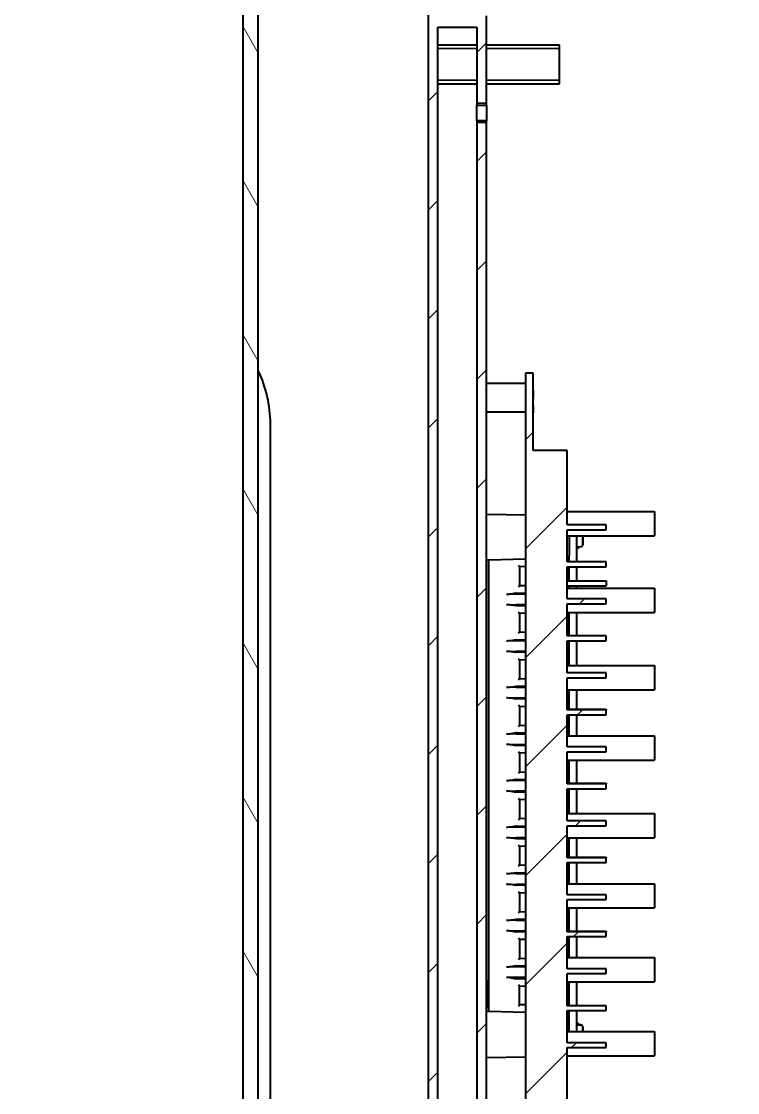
# Model space of a CAD drawing. Header units: millimetres. Extents: x 0 to 4205, y 0 to 2970.
# Drawn here: x 2683.8 to 2831.2, y 1148.9 to 1369.6 of the extents above; entities that cross this region are included whole.
import ezdxf

# ---------------------------------------------------------------- set-up
doc = ezdxf.new("R2010")
doc.units = ezdxf.units.MM
doc.header["$LTSCALE"] = 5
for name, color, linetype, lineweight in [('가시적인 것(ISO)', 3, 'Continuous', 40), ('가시적인 좁은 것(ISO)', 3, 'Continuous', 35), ('해치(ISO)', 7, 'Continuous', 18)]:
    doc.layers.add(name, color=color, linetype=linetype, lineweight=lineweight)
pattern_1 = [(45, (0, 0), (-11.22532, 11.22532), [])]

msp = doc.modelspace()

# ---------------------------------------------------------------- hatches: boundary and pattern name
at = {"layer": '해치(ISO)'}
h = msp.add_hatch(dxfattribs=at)
h.set_pattern_fill('ANSI31', color=256, scale=127, style=0)
h.set_pattern_definition(pattern_1)
h.paths.add_polyline_path([(2837.566, 1435.762), (2835.066, 1435.762), (2831.816, 1435.762), (2831.816, 1434.762), (2831.024, 1434.762), (2831.024, 1429.762), (2834.066, 1429.762), (2834.066, 1433.762), (2835.566, 1433.762), (2835.566, 1398.762), (2915.566, 1398.762), (2915.566, 1373.762), (2933.566, 1373.762), (2933.566, 1385.762), (2931.566, 1385.762), (2931.566, 1375.762), (2917.566, 1375.762), (2917.566, 1400.762), (2837.566, 1400.762)])
h.paths.add_polyline_path([(2773.316, 1435.762), (2770.066, 1435.762), (2767.566, 1435.762), (2767.566, 1015.762), (2917.566, 1015.762), (2917.566, 1040.762), (2931.566, 1040.762), (2931.566, 1030.762), (2933.566, 1030.762), (2933.566, 1042.762), (2915.566, 1042.762), (2915.566, 1017.762), (2769.566, 1017.762), (2769.566, 1045.762), (2779.566, 1045.762), (2779.566, 1349.141), (2777.566, 1349.141), (2777.566, 1048.062), (2769.566, 1048.062), (2769.566, 1368.462), (2777.566, 1368.462), (2777.566, 1352.383), (2779.566, 1352.383), (2779.566, 1370.762), (2769.566, 1370.762), (2769.566, 1433.762), (2771.066, 1433.762), (2771.066, 1429.762), (2774.107, 1429.762), (2774.107, 1434.762), (2773.316, 1434.762)])
h.paths.add_polyline_path([(2782.566, 1435.762), (2779.816, 1435.762), (2779.816, 1434.762), (2779.024, 1434.762), (2779.024, 1429.762), (2782.066, 1429.762), (2782.066, 1433.762), (2782.566, 1433.762)])
h.paths.add_polyline_path([(2825.316, 1435.762), (2822.566, 1435.762), (2822.566, 1433.762), (2823.066, 1433.762), (2823.066, 1429.762), (2826.107, 1429.762), (2826.107, 1434.762), (2825.316, 1434.762)])
h.paths.add_polyline_path([(2926.566, 1015.762), (2926.566, 1017.762), (2918.566, 1017.762), (2918.566, 1015.762)])
h.paths.add_polyline_path([(2962.566, 1187.762), (2942.566, 1187.762), (2942.566, 1198.262), (2940.566, 1198.262), (2940.566, 1188.262), (2940.566, 1017.762), (2934.566, 1017.762), (2934.566, 1015.762), (2942.566, 1015.762), (2942.566, 1028.762), (2942.566, 1148.762), (2942.566, 1185.762), (2960.566, 1185.762), (2960.566, 1175.762), (2962.566, 1175.762)])
h.paths.add_polyline_path([(2918.566, 1398.762), (2940.566, 1398.762), (2940.566, 1338.262), (2940.566, 1328.262), (2942.566, 1328.262), (2942.566, 1338.762), (2962.566, 1338.762), (2962.566, 1350.762), (2960.566, 1350.762), (2960.566, 1340.762), (2942.566, 1340.762), (2942.566, 1400.762), (2918.566, 1400.762)])
h.paths.add_polyline_path([(2943.566, 1158.262), (2971.566, 1158.262), (2971.566, 1214.262), (2969.566, 1214.262), (2969.566, 1213.762), (2969.566, 1200.262), (2969.566, 1160.262), (2943.566, 1160.262)])
h.paths.add_polyline_path([(2971.566, 1368.262), (2943.566, 1368.262), (2943.566, 1366.262), (2969.566, 1366.262), (2969.566, 1326.262), (2969.566, 1312.762), (2969.566, 1312.262), (2971.566, 1312.262)])
h = msp.add_hatch(dxfattribs=at)
h.set_pattern_fill('ANSI31', color=256, scale=127, angle=75.00018, style=0)
h.set_pattern_definition([(120.0002, (0, 0), (-13.74813, -7.93754), [])])
h.paths.add_polyline_path([(2512.566, 632.762), (2474.566, 632.762), (2474.566, 627.164), (2474.566, 627.047), (2474.566, 626.001), (2474.566, 625.595), (2486.806, 625.213), (2486.806, 625.078), (2489.566, 625.078), (2515.766, 625.078), (2515.766, 1433.762), (2514.566, 1433.762), (2502.066, 1433.762), (2502.066, 1427.762), (2512.566, 1427.762)])
h.paths.add_polyline_path([(2754.066, 1421.262), (2754.066, 1427.762), (2762.566, 1427.762), (2762.566, 1433.762), (2752.066, 1433.762), (2752.066, 1427.762), (2750.889, 1427.762), (2750.889, 1421.262)])
h.paths.add_polyline_path([(2512.566, 578.262), (2482.566, 578.262), (2482.566, 573.762), (2762.566, 573.762), (2762.566, 578.262), (2732.566, 578.262), (2732.566, 1427.762), (2741.066, 1427.762), (2741.066, 1421.262), (2744.242, 1421.262), (2744.242, 1427.762), (2743.066, 1427.762), (2743.066, 1433.762), (2730.566, 1433.762), (2729.366, 1433.762), (2729.366, 578.262), (2515.766, 578.262), (2515.766, 602.447), (2489.566, 602.447), (2486.806, 602.447), (2486.806, 602.312), (2474.566, 601.929), (2474.566, 601.523), (2474.566, 600.477), (2474.566, 600.36), (2474.566, 594.762), (2512.566, 594.762)])
h.paths.add_polyline_path([(2482.566, 1433.762), (2482.566, 1427.762), (2493.066, 1427.762), (2493.066, 1433.762)])
h = msp.add_hatch(dxfattribs=at)
h.set_pattern_fill('ANSI31', color=256, scale=127, style=0)
h.set_pattern_definition(pattern_1)
h.paths.add_polyline_path([(2796.166, 1249.622), (2804.166, 1249.622), (2804.166, 1250.622), (2796.166, 1250.622), (2796.166, 1257.242), (2804.166, 1257.242), (2804.166, 1258.242), (2796.166, 1258.242), (2796.166, 1264.862), (2804.166, 1264.862), (2804.166, 1265.862), (2796.166, 1265.862), (2796.166, 1281.211), (2789.166, 1281.211), (2789.166, 1297.112), (2787.566, 1297.112), (2787.566, 1127.112), (2789.166, 1127.112), (2789.166, 1143.013), (2796.166, 1143.013), (2796.166, 1158.182), (2804.166, 1158.182), (2804.166, 1159.182), (2796.166, 1159.182), (2796.166, 1165.802), (2804.166, 1165.802), (2804.166, 1166.802), (2796.166, 1166.802), (2796.166, 1173.422), (2804.166, 1173.422), (2804.166, 1174.422), (2796.166, 1174.422), (2796.166, 1181.042), (2804.166, 1181.042), (2804.166, 1182.042), (2796.166, 1182.042), (2796.166, 1188.662), (2804.166, 1188.662), (2804.166, 1189.662), (2796.166, 1189.662), (2796.166, 1196.282), (2804.166, 1196.282), (2804.166, 1197.282), (2796.166, 1197.282), (2796.166, 1203.902), (2804.166, 1203.902), (2804.166, 1204.902), (2796.166, 1204.902), (2796.166, 1211.522), (2804.166, 1211.522), (2804.166, 1212.522), (2796.166, 1212.522), (2796.166, 1219.142), (2804.166, 1219.142), (2804.166, 1220.142), (2796.166, 1220.142), (2796.166, 1226.762), (2804.166, 1226.762), (2804.166, 1227.762), (2796.166, 1227.762), (2796.166, 1234.382), (2804.166, 1234.382), (2804.166, 1235.382), (2796.166, 1235.382), (2796.166, 1242.002), (2804.166, 1242.002), (2804.166, 1243.002), (2796.166, 1243.002)])

# ---------------------------------------------------------------- linework, layer by layer
at = {"layer": '가시적인 것(ISO)'}
for p, q in [((2767.566, 1435.762), (2767.566, 1015.762)), ((2729.366, 1433.762), (2729.366, 578.262)), ((2732.566, 578.262), (2732.566, 1427.762)), ((2779.566, 1352.383), (2779.566, 1370.762)), ((2769.566, 1048.062), (2769.566, 1368.462)), ((2769.566, 1368.462), (2777.566, 1368.462)), ((2777.566, 1368.462), (2777.566, 1352.383)), ((2769.566, 1364.762), (2777.566, 1364.762)), ((2779.566, 1364.762), (2794.566, 1364.762)), ((2794.566, 1356.762), (2794.566, 1364.762)), ((2769.566, 1356.762), (2777.566, 1356.762)), ((2779.566, 1356.762), (2794.566, 1356.762)), ((2777.566, 1352.383), (2779.566, 1352.383)), ((2777.566, 1349.141), (2777.566, 1352.383)), ((2779.566, 1352.383), (2779.566, 1349.141)), ((2779.566, 1349.141), (2777.566, 1349.141)), ((2777.566, 1349.141), (2777.566, 1048.062)), ((2779.566, 1045.762), (2779.566, 1349.141)), ((2789.166, 1297.112), (2787.566, 1297.112)), ((2787.566, 1297.112), (2787.566, 1127.112)), ((2789.166, 1281.211), (2789.166, 1297.112)), ((2779.566, 1295.062), (2787.566, 1295.062)), ((2789.166, 1293.661), (2789.176, 1293.661)), ((2789.166, 1293.636), (2789.176, 1293.636)), ((2789.176, 1293.636), (2789.176, 1292.207)), ((2789.166, 1292.207), (2789.176, 1292.207)), ((2789.166, 1292.183), (2789.176, 1292.183)), ((2789.166, 1291.937), (2789.176, 1291.937)), ((2789.166, 1291.811), (2789.176, 1291.811)), ((2789.176, 1291.937), (2789.176, 1291.811)), ((2779.566, 1289.162), (2787.566, 1289.162)), ((2789.166, 1290.391), (2789.176, 1290.391)), ((2789.166, 1289.979), (2789.176, 1289.979)), ((2789.166, 1289.96), (2789.176, 1289.96)), ((2789.166, 1288.957), (2789.176, 1288.957)), ((2789.166, 1288.933), (2789.176, 1288.933)), ((2789.176, 1289.979), (2789.176, 1289.96)), ((2735.066, 1018.762), (2735.066, 1286.728)), ((2796.166, 1281.211), (2789.166, 1281.211)), ((2796.166, 1265.862), (2796.166, 1281.211)), ((2779.566, 1268.119), (2787.566, 1267.98)), ((2796.166, 1268.649), (2814.166, 1268.649)), ((2814.166, 1268.649), (2814.166, 1263.654)), ((2804.166, 1265.862), (2796.166, 1265.862)), ((2796.166, 1258.242), (2796.166, 1264.862)), ((2796.166, 1264.862), (2804.166, 1264.862)), ((2804.166, 1264.862), (2804.166, 1265.862)), ((2796.166, 1263.654), (2814.166, 1263.654)), ((2796.566, 1263.654), (2796.566, 1259.542)), ((2798.166, 1258.242), (2798.166, 1263.654)), ((2799.366, 1261.795), (2799.366, 1263.654)), ((2799.37, 1263.654), (2799.37, 1261.795)), ((2798.166, 1261.353), (2798.987, 1261.396)), ((2798.166, 1261.353), (2798.991, 1261.396)), ((2798.406, 1261.001), (2798.166, 1261.001)), ((2798.406, 1260.999), (2798.166, 1260.999)), ((2798.406, 1261.365), (2798.406, 1261.001)), ((2798.406, 1261.001), (2798.406, 1260.999)), ((2780.066, 1258.623), (2779.566, 1258.667)), ((2787.566, 1258.819), (2780.066, 1258.623)), ((2780.066, 1258.623), (2780.066, 1258.623)), ((2780.066, 1165.616), (2780.066, 1258.623)), ((2804.166, 1258.242), (2796.166, 1258.242)), ((2796.566, 1258.242), (2796.566, 1259.542)), ((2804.166, 1257.242), (2804.166, 1258.242)), ((2787.566, 1257.282), (2786.366, 1257.219)), ((2786.366, 1257.225), (2786.366, 1253.414)), ((2796.166, 1250.622), (2796.166, 1257.242)), ((2796.166, 1257.242), (2804.166, 1257.242)), ((2796.566, 1254.332), (2796.566, 1257.242)), ((2798.166, 1254.332), (2798.166, 1257.242)), ((2796.166, 1254.332), (2804.166, 1254.332)), ((2804.166, 1254.332), (2804.166, 1253.332)), ((2787.566, 1251.519), (2783.655, 1251.622)), ((2784.607, 1251.689), (2785.674, 1251.869)), ((2785.674, 1251.869), (2787.566, 1251.819)), ((2786.366, 1253.419), (2787.566, 1253.357)), ((2796.166, 1253.332), (2804.166, 1253.332)), ((2796.166, 1252.809), (2814.166, 1252.809)), ((2796.566, 1252.809), (2796.566, 1253.332)), ((2798.166, 1252.809), (2798.166, 1253.332)), ((2814.166, 1252.809), (2814.166, 1247.814)), ((2783.655, 1249.417), (2787.566, 1249.52)), ((2785.674, 1249.17), (2784.607, 1249.35)), ((2787.566, 1249.219), (2785.674, 1249.17)), ((2804.166, 1250.622), (2796.166, 1250.622)), ((2796.166, 1249.622), (2804.166, 1249.622)), ((2796.166, 1243.002), (2796.166, 1249.622)), ((2804.166, 1249.622), (2804.166, 1250.622)), ((2787.566, 1247.682), (2786.366, 1247.619)), ((2786.366, 1247.625), (2786.366, 1243.814)), ((2796.166, 1247.814), (2814.166, 1247.814)), ((2796.566, 1243.002), (2796.566, 1247.814)), ((2798.166, 1243.002), (2798.166, 1247.814)), ((2786.366, 1243.819), (2787.566, 1243.757)), ((2804.166, 1243.002), (2796.166, 1243.002)), ((2804.166, 1242.002), (2804.166, 1243.002)), ((2787.566, 1241.919), (2783.655, 1242.022)), ((2784.607, 1242.089), (2785.674, 1242.269)), ((2785.674, 1242.269), (2787.566, 1242.219)), ((2796.166, 1235.382), (2796.166, 1242.002)), ((2796.166, 1242.002), (2804.166, 1242.002)), ((2796.566, 1236.899), (2796.566, 1242.002)), ((2798.166, 1236.899), (2798.166, 1242.002)), ((2783.655, 1239.817), (2787.566, 1239.92)), ((2785.674, 1239.57), (2784.607, 1239.75)), ((2787.566, 1239.619), (2785.674, 1239.57)), ((2787.566, 1238.082), (2786.366, 1238.019)), ((2786.366, 1238.025), (2786.366, 1234.214)), ((2796.166, 1236.899), (2814.166, 1236.899)), ((2814.166, 1236.899), (2814.166, 1231.904)), ((2786.366, 1234.219), (2787.566, 1234.157)), ((2804.166, 1235.382), (2796.166, 1235.382)), ((2796.166, 1227.762), (2796.166, 1234.382)), ((2796.166, 1234.382), (2804.166, 1234.382)), ((2804.166, 1234.382), (2804.166, 1235.382)), ((2787.566, 1232.319), (2783.655, 1232.422)), ((2784.607, 1232.489), (2785.674, 1232.669)), ((2785.674, 1232.669), (2787.566, 1232.619)), ((2796.166, 1231.904), (2814.166, 1231.904)), ((2796.566, 1227.882), (2796.566, 1231.904)), ((2798.166, 1227.882), (2798.166, 1231.904)), ((2783.655, 1230.217), (2787.566, 1230.32)), ((2785.674, 1229.97), (2784.607, 1230.15)), ((2787.566, 1230.019), (2785.674, 1229.97)), ((2787.566, 1228.482), (2786.366, 1228.419)), ((2786.366, 1228.425), (2786.366, 1224.614)), ((2796.166, 1227.882), (2804.166, 1227.882)), ((2804.166, 1227.762), (2796.166, 1227.762)), ((2804.166, 1227.882), (2804.166, 1227.762)), ((2804.166, 1226.762), (2804.166, 1227.762)), ((2796.166, 1220.142), (2796.166, 1226.762)), ((2796.166, 1226.762), (2804.166, 1226.762)), ((2796.566, 1222.429), (2796.566, 1226.762)), ((2798.166, 1222.429), (2798.166, 1226.762)), ((2787.566, 1222.719), (2783.655, 1222.822)), ((2784.607, 1222.889), (2785.674, 1223.069)), ((2785.674, 1223.069), (2787.566, 1223.019)), ((2786.366, 1224.619), (2787.566, 1224.557)), ((2783.655, 1220.617), (2787.566, 1220.72)), ((2785.674, 1220.37), (2784.607, 1220.55)), ((2796.166, 1222.429), (2814.166, 1222.429)), ((2814.166, 1222.429), (2814.166, 1217.434)), ((2787.566, 1220.419), (2785.674, 1220.37)), ((2787.566, 1218.882), (2786.366, 1218.819)), ((2786.366, 1218.825), (2786.366, 1215.014)), ((2804.166, 1220.142), (2796.166, 1220.142)), ((2796.166, 1212.522), (2796.166, 1219.142)), ((2796.166, 1219.142), (2804.166, 1219.142)), ((2804.166, 1219.142), (2804.166, 1220.142)), ((2796.166, 1217.434), (2814.166, 1217.434)), ((2796.566, 1212.642), (2796.566, 1217.434)), ((2798.166, 1212.642), (2798.166, 1217.434)), ((2786.366, 1215.019), (2787.566, 1214.957)), ((2787.566, 1213.119), (2783.655, 1213.222)), ((2784.607, 1213.289), (2785.674, 1213.469)), ((2785.674, 1213.469), (2787.566, 1213.419)), ((2796.266, 1213.192), (2796.166, 1213.194)), ((2796.166, 1212.894), (2796.566, 1212.884)), ((2796.166, 1212.642), (2804.166, 1212.642)), ((2804.166, 1212.522), (2796.166, 1212.522)), ((2796.266, 1213.192), (2796.566, 1212.884)), ((2804.166, 1212.642), (2804.166, 1212.522)), ((2804.166, 1211.522), (2804.166, 1212.522)), ((2783.655, 1211.017), (2787.566, 1211.12)), ((2785.674, 1210.77), (2784.607, 1210.95)), ((2787.566, 1210.819), (2785.674, 1210.77)), ((2796.166, 1204.902), (2796.166, 1211.522)), ((2796.166, 1211.522), (2804.166, 1211.522)), ((2796.566, 1211.355), (2796.166, 1211.345)), ((2796.166, 1211.045), (2796.266, 1211.047)), ((2796.566, 1211.355), (2796.266, 1211.047)), ((2796.566, 1206.419), (2796.566, 1211.522)), ((2798.166, 1206.419), (2798.166, 1211.522)), ((2787.566, 1209.282), (2786.366, 1209.219)), ((2786.366, 1209.225), (2786.366, 1205.414)), ((2786.366, 1205.419), (2787.566, 1205.357)), ((2796.166, 1206.419), (2814.166, 1206.419)), ((2814.166, 1206.419), (2814.166, 1201.424)), ((2787.566, 1203.519), (2783.655, 1203.622)), ((2784.607, 1203.689), (2785.674, 1203.869)), ((2785.674, 1203.869), (2787.566, 1203.819)), ((2804.166, 1204.902), (2796.166, 1204.902)), ((2796.166, 1197.282), (2796.166, 1203.902)), ((2796.166, 1203.902), (2804.166, 1203.902)), ((2804.166, 1203.902), (2804.166, 1204.902)), ((2783.655, 1201.417), (2787.566, 1201.52)), ((2785.674, 1201.17), (2784.607, 1201.35)), ((2787.566, 1201.219), (2785.674, 1201.17)), ((2796.166, 1201.424), (2814.166, 1201.424)), ((2796.566, 1197.402), (2796.566, 1201.424)), ((2798.166, 1197.402), (2798.166, 1201.424)), ((2787.566, 1199.682), (2786.366, 1199.619)), ((2786.366, 1199.625), (2786.366, 1195.814)), ((2796.166, 1197.402), (2804.166, 1197.402)), ((2804.166, 1197.282), (2796.166, 1197.282)), ((2796.166, 1189.662), (2796.166, 1196.282)), ((2796.166, 1196.282), (2804.166, 1196.282)), ((2796.566, 1191.949), (2796.566, 1196.282)), ((2798.166, 1191.949), (2798.166, 1196.282)), ((2804.166, 1197.402), (2804.166, 1197.282)), ((2804.166, 1196.282), (2804.166, 1197.282)), ((2787.566, 1193.919), (2783.655, 1194.022)), ((2784.607, 1194.089), (2785.674, 1194.269)), ((2785.674, 1194.269), (2787.566, 1194.219)), ((2786.366, 1195.819), (2787.566, 1195.757)), ((2783.655, 1191.817), (2787.566, 1191.92)), ((2796.166, 1191.949), (2814.166, 1191.949)), ((2814.166, 1191.949), (2814.166, 1186.954)), ((2785.674, 1191.57), (2784.607, 1191.75)), ((2787.566, 1191.619), (2785.674, 1191.57)), ((2787.566, 1190.082), (2786.366, 1190.019)), ((2786.366, 1190.025), (2786.366, 1186.214)), ((2804.166, 1189.662), (2796.166, 1189.662)), ((2804.166, 1188.662), (2804.166, 1189.662)), ((2796.166, 1182.042), (2796.166, 1188.662)), ((2796.166, 1188.662), (2804.166, 1188.662)), ((2786.366, 1186.219), (2787.566, 1186.157)), ((2796.166, 1186.954), (2814.166, 1186.954)), ((2796.566, 1182.162), (2796.566, 1186.954)), ((2798.166, 1182.162), (2798.166, 1186.954)), ((2787.566, 1184.319), (2783.655, 1184.422)), ((2784.607, 1184.489), (2785.674, 1184.669)), ((2785.674, 1184.669), (2787.566, 1184.619)), ((2783.655, 1182.217), (2787.566, 1182.32)), ((2785.674, 1181.97), (2784.607, 1182.15)), ((2787.566, 1182.019), (2785.674, 1181.97)), ((2796.166, 1182.162), (2804.166, 1182.162)), ((2804.166, 1182.042), (2796.166, 1182.042)), ((2796.166, 1174.422), (2796.166, 1181.042)), ((2796.166, 1181.042), (2804.166, 1181.042)), ((2796.566, 1176.709), (2796.566, 1181.042)), ((2798.166, 1176.709), (2798.166, 1181.042)), ((2804.166, 1182.162), (2804.166, 1182.042)), ((2804.166, 1181.042), (2804.166, 1182.042)), ((2787.566, 1180.482), (2786.366, 1180.419)), ((2786.366, 1180.425), (2786.366, 1176.614)), ((2786.366, 1176.619), (2787.566, 1176.557)), ((2796.166, 1176.709), (2814.166, 1176.709)), ((2814.166, 1176.709), (2814.166, 1171.714)), ((2787.566, 1174.719), (2783.655, 1174.822)), ((2784.607, 1174.889), (2785.674, 1175.069)), ((2785.674, 1175.069), (2787.566, 1175.019)), ((2804.166, 1174.422), (2796.166, 1174.422)), ((2804.166, 1173.422), (2804.166, 1174.422)), ((2779.826, 1172.032), (2779.826, 1172.046)), ((2779.826, 1172.046), (2780.066, 1172.046)), ((2779.826, 1172.019), (2779.826, 1172.032)), ((2779.826, 1172.032), (2780.066, 1172.032)), ((2779.826, 1172.001), (2779.826, 1172.019)), ((2779.826, 1172.019), (2780.066, 1172.019)), ((2779.826, 1171.952), (2779.826, 1172.001)), ((2779.826, 1172.001), (2780.066, 1172.001)), ((2779.826, 1171.921), (2779.826, 1171.952)), ((2779.826, 1171.952), (2780.066, 1171.952)), ((2787.566, 1172.72), (2783.655, 1172.617)), ((2784.607, 1172.55), (2785.674, 1172.37)), ((2785.674, 1172.37), (2787.566, 1172.419)), ((2796.166, 1166.802), (2796.166, 1173.422)), ((2796.166, 1173.422), (2804.166, 1173.422)), ((2779.726, 1171.415), (2779.726, 1171.417)), ((2779.726, 1171.417), (2779.966, 1171.417)), ((2779.726, 1169.645), (2779.726, 1171.415)), ((2779.726, 1171.415), (2779.966, 1171.415)), ((2779.826, 1171.829), (2779.826, 1171.921)), ((2779.826, 1171.921), (2780.066, 1171.921)), ((2779.826, 1171.713), (2779.826, 1171.829)), ((2779.826, 1171.829), (2780.066, 1171.829)), ((2779.826, 1171.477), (2779.826, 1171.713)), ((2779.826, 1171.713), (2780.066, 1171.713)), ((2779.826, 1171.417), (2779.826, 1171.477)), ((2779.826, 1171.477), (2780.066, 1171.477)), ((2779.966, 1171.415), (2779.966, 1171.417)), ((2779.966, 1169.645), (2779.966, 1171.415)), ((2779.966, 1171.415), (2780.066, 1171.415)), ((2779.966, 1171.297), (2780.066, 1171.297)), ((2779.966, 1171.214), (2780.066, 1171.214)), ((2779.966, 1171.187), (2780.066, 1171.187)), ((2779.966, 1171.147), (2780.066, 1171.147)), ((2779.966, 1171.134), (2780.066, 1171.134)), ((2779.966, 1170.561), (2780.066, 1170.561)), ((2779.966, 1170.543), (2780.066, 1170.543)), ((2779.966, 1170.532), (2780.066, 1170.532)), ((2779.966, 1169.871), (2780.066, 1169.871)), ((2779.966, 1169.868), (2780.066, 1169.868)), ((2779.966, 1169.864), (2780.066, 1169.864)), ((2779.966, 1169.843), (2780.066, 1169.843)), ((2779.966, 1169.841), (2780.066, 1169.841)), ((2786.366, 1170.819), (2787.566, 1170.882)), ((2786.366, 1167.014), (2786.366, 1170.825)), ((2796.166, 1171.714), (2814.166, 1171.714)), ((2796.566, 1166.802), (2796.566, 1171.714)), ((2798.166, 1166.802), (2798.166, 1171.714)), ((2779.726, 1169.635), (2779.726, 1169.645)), ((2779.726, 1169.645), (2779.966, 1169.645)), ((2779.726, 1169.634), (2779.726, 1169.635)), ((2779.726, 1169.635), (2779.966, 1169.635)), ((2779.726, 1168.425), (2779.726, 1169.634)), ((2779.726, 1169.634), (2779.966, 1169.634)), ((2779.726, 1168.421), (2779.726, 1168.425)), ((2779.726, 1168.425), (2779.966, 1168.425)), ((2779.726, 1168.42), (2779.726, 1168.421)), ((2779.726, 1168.421), (2779.966, 1168.421)), ((2779.726, 1168.42), (2779.966, 1168.42)), ((2779.726, 1168.364), (2779.966, 1168.364)), ((2779.726, 1168.123), (2779.966, 1168.123)), ((2779.726, 1168.117), (2779.966, 1168.117)), ((2779.726, 1167.898), (2779.726, 1168.1)), ((2779.726, 1168.1), (2779.966, 1168.1)), ((2779.726, 1167.898), (2779.966, 1167.898)), ((2779.726, 1167.075), (2779.726, 1167.592)), ((2779.726, 1167.592), (2779.966, 1167.592)), ((2779.826, 1168.361), (2779.826, 1168.364)), ((2779.826, 1168.354), (2779.826, 1168.361)), ((2779.826, 1168.361), (2780.066, 1168.361)), ((2779.826, 1168.354), (2780.066, 1168.354)), ((2779.966, 1169.635), (2779.966, 1169.645)), ((2779.966, 1169.634), (2779.966, 1169.635)), ((2779.966, 1168.425), (2779.966, 1169.634)), ((2779.966, 1168.421), (2779.966, 1168.425)), ((2779.966, 1168.42), (2779.966, 1168.421)), ((2779.966, 1168.382), (2780.066, 1168.382)), ((2779.966, 1167.898), (2779.966, 1168.1)), ((2779.966, 1167.701), (2780.066, 1167.701)), ((2779.966, 1167.688), (2780.066, 1167.688)), ((2779.966, 1167.643), (2780.066, 1167.643)), ((2779.966, 1167.604), (2780.066, 1167.604)), ((2779.966, 1167.075), (2779.966, 1167.592)), ((2779.966, 1167.516), (2780.066, 1167.516)), ((2780.066, 1165.616), (2779.566, 1165.572)), ((2779.726, 1167.075), (2779.966, 1167.075)), ((2779.726, 1167.063), (2779.966, 1167.063)), ((2779.826, 1166.678), (2779.826, 1167.063)), ((2779.826, 1166.596), (2779.826, 1166.678)), ((2779.826, 1166.678), (2780.066, 1166.678)), ((2779.826, 1166.495), (2779.826, 1166.596)), ((2779.826, 1166.596), (2780.066, 1166.596)), ((2779.826, 1166.431), (2779.826, 1166.495)), ((2779.826, 1166.495), (2780.066, 1166.495)), ((2779.826, 1166.389), (2779.826, 1166.431)), ((2779.826, 1166.431), (2780.066, 1166.431)), ((2779.826, 1166.372), (2779.826, 1166.389)), ((2779.826, 1166.389), (2780.066, 1166.389)), ((2779.826, 1166.372), (2780.066, 1166.372)), ((2779.966, 1167.393), (2780.066, 1167.393)), ((2780.066, 1165.616), (2780.066, 1165.616)), ((2787.566, 1165.419), (2780.066, 1165.616)), ((2787.566, 1166.957), (2786.366, 1167.019)), ((2804.166, 1166.802), (2796.166, 1166.802)), ((2796.166, 1159.182), (2796.166, 1165.802)), ((2796.166, 1165.802), (2804.166, 1165.802)), ((2796.566, 1164.697), (2796.566, 1165.802)), ((2798.166, 1161.469), (2798.166, 1165.802)), ((2804.166, 1165.802), (2804.166, 1166.802)), ((2796.566, 1161.469), (2796.566, 1164.697)), ((2798.406, 1163.24), (2798.166, 1163.24)), ((2798.406, 1163.238), (2798.166, 1163.238)), ((2798.406, 1163.238), (2798.406, 1163.24)), ((2798.406, 1162.874), (2798.406, 1163.238)), ((2796.166, 1161.469), (2814.166, 1161.469)), ((2798.987, 1162.843), (2798.166, 1162.886)), ((2798.166, 1162.886), (2798.991, 1162.843)), ((2799.366, 1162.443), (2799.366, 1161.469)), ((2799.37, 1161.469), (2799.37, 1162.443)), ((2814.166, 1161.469), (2814.166, 1156.474)), ((2804.166, 1159.182), (2796.166, 1159.182)), ((2804.166, 1158.182), (2804.166, 1159.182)), ((2796.166, 1143.013), (2796.166, 1158.182)), ((2796.166, 1158.182), (2804.166, 1158.182)), ((2779.566, 1156.119), (2787.566, 1156.259)), ((2796.166, 1156.474), (2814.166, 1156.474))]:
    msp.add_line(p, q, dxfattribs=at)
for centre, radius, start, end in [((2710.066, 1286.728), 25, 0, 25.84193), ((2798.966, 1261.795), 0.4, 273, 0), ((2798.97, 1261.795), 0.4, 273, 0), ((2796.066, 1259.542), 0.5, 281.53696, 0), ((2796.066, 1164.697), 0.5, 0, 78.46304), ((2798.966, 1162.443), 0.4, 0, 87), ((2798.97, 1162.443), 0.4, 0, 87), ((2796.066, 1156.907), 0.5, 281.53696, 299.83562)]:
    msp.add_arc(centre, radius, start, end, dxfattribs=at)
for centre, major_axis, ratio, start_param, end_param in [((2786.066, 1257.504), (-0.299, 0.283), 0.1049624, 3.2408708, 4.6022294), ((2783.568, 1256.626), (-3.566, 3.661), 0.9573013, 2.3649211, 2.5569055), ((2786.066, 1253.135), (0.299, 0.283), 0.1049624, 4.8225485, 6.1839071), ((2783.568, 1244.413), (-3.566, -3.661), 0.9573013, 3.7262798, 3.9182642), ((2786.066, 1247.904), (-0.299, 0.283), 0.1049624, 3.2408708, 4.6022294), ((2786.066, 1243.535), (0.299, 0.283), 0.1049624, 4.8225485, 6.1839071), ((2783.568, 1247.026), (-3.566, 3.661), 0.9573013, 2.3649211, 2.5569055), ((2783.568, 1234.813), (-3.566, -3.661), 0.9573013, 3.7262798, 3.9182642), ((2786.066, 1238.304), (-0.299, 0.283), 0.1049624, 3.2408708, 4.6022294), ((2786.066, 1233.935), (0.299, 0.283), 0.1049624, 4.8225485, 6.1839071), ((2783.568, 1237.426), (-3.566, 3.661), 0.9573013, 2.3649211, 2.5569055), ((2783.568, 1225.213), (-3.566, -3.661), 0.9573013, 3.7262798, 3.9182642), ((2786.066, 1228.704), (-0.299, 0.283), 0.1049624, 3.2408708, 4.6022294), ((2783.568, 1227.826), (-3.566, 3.661), 0.9573013, 2.3649211, 2.5569055), ((2786.066, 1224.335), (0.299, 0.283), 0.1049624, 4.8225485, 6.1839071), ((2783.568, 1215.613), (-3.566, -3.661), 0.9573013, 3.7262798, 3.9182642), ((2786.066, 1219.104), (-0.299, 0.283), 0.1049624, 3.2408708, 4.6022294), ((2786.066, 1214.735), (0.299, 0.283), 0.1049624, 4.8225485, 6.1839071), ((2783.568, 1218.226), (-3.566, 3.661), 0.9573013, 2.3649211, 2.5569055), ((2783.568, 1206.013), (-3.566, -3.661), 0.9573013, 3.7262798, 3.9182642), ((2786.066, 1209.504), (-0.299, 0.283), 0.1049624, 3.2408708, 4.6022294), ((2786.066, 1205.135), (0.299, 0.283), 0.1049624, 4.8225485, 6.1839071), ((2783.568, 1208.626), (-3.566, 3.661), 0.9573013, 2.3649211, 2.5569055), ((2783.568, 1196.413), (-3.566, -3.661), 0.9573013, 3.7262798, 3.9182642), ((2786.066, 1199.904), (-0.299, 0.283), 0.1049624, 3.2408708, 4.6022294), ((2783.568, 1199.026), (-3.566, 3.661), 0.9573013, 2.3649211, 2.5569055), ((2786.066, 1195.535), (0.299, 0.283), 0.1049624, 4.8225485, 6.1839071), ((2783.568, 1186.813), (-3.566, -3.661), 0.9573013, 3.7262798, 3.9182642), ((2786.066, 1190.304), (-0.299, 0.283), 0.1049624, 3.2408708, 4.6022294), ((2786.066, 1185.935), (0.299, 0.283), 0.1049624, 4.8225485, 6.1839071), ((2783.568, 1189.426), (-3.566, 3.661), 0.9573013, 2.3649211, 2.5569055), ((2783.568, 1177.213), (-3.566, -3.661), 0.9573013, 3.7262798, 3.9182642), ((2786.066, 1180.704), (-0.299, 0.283), 0.1049624, 3.2408708, 4.6022294), ((2786.066, 1176.335), (0.299, 0.283), 0.1049624, 4.8225485, 6.1839071), ((2783.568, 1179.826), (-3.566, 3.661), 0.9573013, 2.3649211, 2.5569055), ((2783.568, 1167.613), (3.566, 3.661), 0.9573013, 0.5846871, 0.7766715), ((2786.066, 1171.104), (0.299, -0.283), 0.1049624, 0.0992782, 1.4606368), ((2786.066, 1166.735), (-0.299, -0.283), 0.1049624, 1.6809559, 3.0423145)]:
    msp.add_ellipse(centre, major_axis=major_axis, ratio=ratio, start_param=start_param, end_param=end_param, dxfattribs=at)
for points, knots in [([(2789.176, 1293.661), (2789.176, 1293.659), (2789.176, 1293.656), (2789.176, 1293.643), (2789.176, 1293.639), (2789.176, 1293.636)], [-0.0753913136, -0.0753913136, -0.0753913136, -0.0753913136, -0.070270412, -0.070270412, -0.06889988, -0.06889988, -0.06889988, -0.06889988]), ([(2789.176, 1290.391), (2789.176, 1290.388), (2789.176, 1290.383), (2789.176, 1290.346), (2789.176, 1290.322), (2789.176, 1290.265), (2789.176, 1290.229), (2789.176, 1290.112), (2789.176, 1290.045), (2789.176, 1289.979)], [-0.098742151, -0.098742151, -0.098742151, -0.098742151, -0.065623185, -0.065623185, -0.039092594, -0.039092594, -0.020147902, -0.020147902, 0, 0, 0, 0]), ([(2789.176, 1289.96), (2789.176, 1289.938), (2789.176, 1289.917), (2789.176, 1289.858), (2789.176, 1289.821), (2789.176, 1289.747), (2789.176, 1289.661), (2789.176, 1289.485)], [-0.18644866, -0.18644866, -0.18644866, -0.18644866, -0.1502648, -0.1502648, -0.08284875, -0.08284875, 0, 0, 0, 0]), ([(2789.176, 1289.485), (2789.176, 1289.41), (2789.176, 1289.332), (2789.176, 1289.206), (2789.176, 1289.146), (2789.176, 1289.079)], [-0.049320168, -0.049320168, -0.049320168, -0.049320168, -0.021277454, -0.021277454, 0, 0, 0, 0]), ([(2789.176, 1289.079), (2789.176, 1289.06), (2789.176, 1289.04), (2789.176, 1288.999), (2789.176, 1288.978), (2789.176, 1288.957)], [-0.01249848, -0.01249848, -0.01249848, -0.01249848, -0.006251756, -0.006251756, 0, 0, 0, 0]), ([(2779.726, 1168.1), (2779.726, 1168.105), (2779.726, 1168.112), (2779.726, 1168.115), (2779.726, 1168.116), (2779.726, 1168.116), (2779.726, 1168.117)], [4, 4, 4, 4, 5, 5, 5, 5.0000783, 5.0000783, 5.0000783, 5.0000783]), ([(2779.966, 1168.1), (2779.966, 1168.105), (2779.966, 1168.112), (2779.966, 1168.115), (2779.966, 1168.116), (2779.966, 1168.116), (2779.966, 1168.117)], [4, 4, 4, 4, 5, 5, 5, 5.0000783, 5.0000783, 5.0000783, 5.0000783])]:
    msp.add_open_spline(points, degree=3, knots=knots, dxfattribs=at)
for points in [[(2789.176, 1292.207), (2789.176, 1292.19), (2789.176, 1292.186), (2789.176, 1292.183)], [(2789.176, 1288.957), (2789.176, 1288.94), (2789.176, 1288.936), (2789.176, 1288.933)], [(2779.726, 1168.369), (2779.726, 1168.375), (2779.726, 1168.392), (2779.726, 1168.42)], [(2779.726, 1168.364), (2779.726, 1168.364), (2779.726, 1168.365), (2779.726, 1168.369)], [(2779.726, 1168.117), (2779.726, 1168.121), (2779.726, 1168.122), (2779.726, 1168.123)], [(2779.726, 1167.592), (2779.726, 1167.743), (2779.726, 1167.857), (2779.726, 1167.898)], [(2779.966, 1168.369), (2779.966, 1168.375), (2779.966, 1168.392), (2779.966, 1168.42)], [(2779.966, 1168.364), (2779.966, 1168.364), (2779.966, 1168.365), (2779.966, 1168.369)], [(2779.966, 1168.117), (2779.966, 1168.121), (2779.966, 1168.122), (2779.966, 1168.123)], [(2779.966, 1167.592), (2779.966, 1167.743), (2779.966, 1167.857), (2779.966, 1167.898)], [(2779.726, 1167.063), (2779.726, 1167.064), (2779.726, 1167.067), (2779.726, 1167.075)], [(2779.966, 1167.063), (2779.966, 1167.064), (2779.966, 1167.067), (2779.966, 1167.075)]]:
    msp.add_open_spline(points, degree=3, dxfattribs=at)
at = {"layer": '가시적인 좁은 것(ISO)'}
for p, q in [((2777.566, 1364.018), (2769.566, 1364.018)), ((2794.566, 1364.018), (2779.566, 1364.018)), ((2769.566, 1357.506), (2777.566, 1357.506)), ((2779.566, 1357.506), (2794.566, 1357.506)), ((2779.566, 1352.762), (2777.566, 1352.762)), ((2777.566, 1348.762), (2779.566, 1348.762))]:
    msp.add_line(p, q, dxfattribs=at)

doc.saveas('drawing.dxf')
